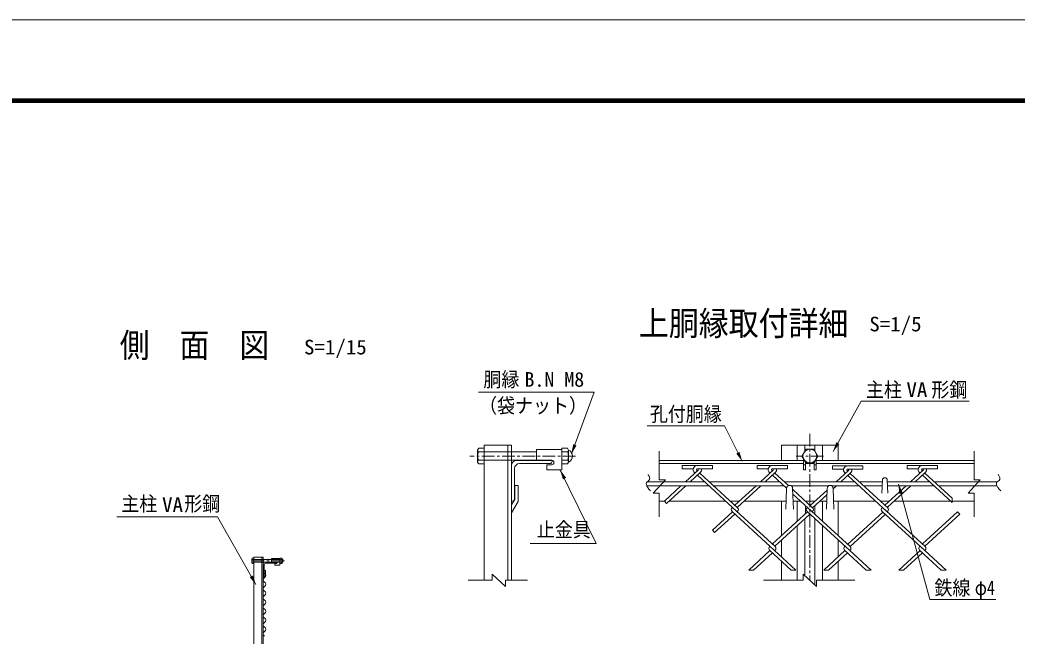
# Model space of a CAD drawing. Units: millimetres, scale not verified, with parts at other scales. Extents: x -4455 to 4455, y -3150 to 3150.
# Drawn here: x -336 to 2615, y 1326 to 3150 of the extents above; entities that cross this region are included whole.
import ezdxf
from ezdxf.enums import TextEntityAlignment as Align

# ---------------------------------------------------------------- set-up
doc = ezdxf.new("R2010")
doc.units = ezdxf.units.MM
doc.header["$LTSCALE"] = 30
doc.linetypes.add('DASHED', pattern=[7.5, 6, -1.5])
doc.linetypes.add('USER1', pattern=[2, 1.25, -0.25, 0.25, -0.25])
for name, color, linetype, lineweight in [('0-2_6文字', 7, 'Continuous', 9), ('0-5_1部材', 7, 'Continuous', 18), ('0-8_8部品', 7, 'Continuous', 9), ('0-A_2網', 4, 'Continuous', 18), ('0-B_AMI', 3, 'Continuous', 18), ('0-C_7詳細', 7, 'Continuous', 18), ('0-D_D-TTL', 7, 'Continuous', 9)]:
    doc.layers.add(name, color=color, linetype=linetype, lineweight=lineweight)
doc.styles.add('ＭＳ ゴシック', font='')
doc.styles.get('ＭＳ ゴシック').set_extended_font_data('MS Gothic')

# ---------------------------------------------------------------- blocks, each defined once
blk = doc.blocks.new('NAMI')
at = {"layer": '0-B_AMI'}
for centre, start, end in [((-106.7, -200), 298.07249, 61.92751), ((106.7, -600), 118.07249, 241.92751)]:
    blk.add_arc(centre, 226.7, start, end, dxfattribs=at)

msp = doc.modelspace()

# ---------------------------------------------------------------- linework, layer by layer
at = {"layer": '0-2_6文字'}
msp.add_lwpolyline([(-49.27, 1679.1), (248.41, 1679.1), (361.93, 1478.55)], dxfattribs=at)
msp.add_solid([(362.92, 1476.81), (343.61, 1500.35), (352.67, 1505.49)], dxfattribs=at)
at = {"layer": '0-5_1部材', "lineweight": 9}
for p, q in [((356.08, 1559.92), (356.08, 139.92)), ((356.08, 1559.92), (383.08, 1559.92)), ((379.58, 1559.92), (379.58, 139.92)), ((383.08, 1559.92), (383.08, 139.92)), ((383.08, 1504.92), (383.08, 1539.92)), ((386.08, 1506.92), (386.08, 1536.92)), ((388.08, 1544.92), (423.08, 1544.92)), ((391.08, 1541.92), (421.08, 1541.92)), ((423.08, 1544.92), (423.08, 1543.92)), ((383.08, 1501.48), (386.36, 1506.89)), ((383.08, 1493.77), (390.36, 1505.78)), ((390.36, 1519.89), (386.36, 1519.89)), ((386.36, 1519.89), (386.36, 1506.89)), ((390.36, 1519.89), (390.36, 1505.78)), ((383.08, 1504.92), (384.08, 1504.92))]:
    msp.add_line(p, q, dxfattribs=at)
at = {"layer": '0-5_1部材', "color": 3, "linetype": 'DASHED'}
msp.add_line((407.89, 1553.69), (432.89, 1553.69), dxfattribs=at)
at = {"layer": '0-5_1部材', "lineweight": 9}
for centre, radius, start, end in [((388.08, 1539.92), 5, 90, 180), ((391.08, 1536.92), 5, 90, 180), ((421.08, 1543.92), 2, 270, 0), ((384.08, 1506.92), 2, 270, 0)]:
    msp.add_arc(centre, radius, start, end, dxfattribs=at)
at = {"layer": '0-8_8部品', "color": 1, "linetype": 'USER1', "lineweight": 18}
msp.add_line((446.31, 1549.37), (346.14, 1549.37), dxfattribs=at)
at = {"layer": '0-8_8部品'}
for p, q in [((349.68, 1555.29), (350.79, 1557.21)), ((349.68, 1543.45), (349.68, 1555.29)), ((350.37, 1553.37), (356.08, 1553.37)), ((350.37, 1545.37), (356.08, 1545.37)), ((350.79, 1557.21), (356.08, 1557.21)), ((356.08, 1541.53), (356.08, 1557.21)), ((383.08, 1553.37), (432.89, 1553.37)), ((383.08, 1545.37), (432.89, 1545.37)), ((407.89, 1555.69), (407.89, 1545.19)), ((407.89, 1545.19), (422.64, 1545.19)), ((417.89, 1540.69), (422.64, 1540.69)), ((417.89, 1540.69), (417.89, 1535.69)), ((417.89, 1535.69), (432.89, 1535.69)), ((438.19, 1557.21), (432.89, 1557.21)), ((432.89, 1541.53), (432.89, 1557.21)), ((438.61, 1553.37), (432.89, 1553.37)), ((438.61, 1545.37), (432.89, 1545.37)), ((438.19, 1541.53), (432.89, 1541.53)), ((439.29, 1555.29), (438.19, 1557.21)), ((439.29, 1543.45), (438.19, 1541.53)), ((439.29, 1543.45), (439.29, 1555.29))]:
    msp.add_line(p, q, dxfattribs=at)
at = {"layer": '0-8_8部品', "color": 3, "lineweight": 18}
for p, q in [((356.08, 1553.37), (383.08, 1553.37)), ((356.08, 1545.37), (383.08, 1545.37))]:
    msp.add_line(p, q, dxfattribs=at)
at = {"layer": '0-8_8部品'}
for points in [[(349.68, 1543.45), (350.79, 1541.53), (356.08, 1541.53)], [(407.89, 1555.69), (432.89, 1555.69), (432.89, 1535.69)]]:
    msp.add_lwpolyline(points, dxfattribs=at)
for centre, radius, start, end in [((352.71, 1555.29), 3.03, 180, 219.3382), ((361.68, 1549.37), 12, 160.52878, 199.47122), ((352.71, 1543.45), 3.03, 140.6618, 180), ((422.64, 1542.94), 2.25, 270, 90), ((436.26, 1555.29), 3.03, 320.6618, 0), ((427.29, 1549.37), 12, 340.52878, 19.47122), ((436.26, 1543.45), 3.03, 0, 39.3382), ((436.14, 1549.37), 6.71, 298.05542, 61.94458)]:
    msp.add_arc(centre, radius, start, end, dxfattribs=at)
at = {"layer": '0-C_7詳細', "color": 1, "linetype": 'USER1'}
for p, q in [((2001.52, 1925.41), (2001.52, 1491.47)), ((1308.11, 1859.26), (994.82, 1859.26)), ((2041.82, 1859.26), (1961.17, 1859.26))]:
    msp.add_line(p, q, dxfattribs=at)
at = {"layer": '0-C_7詳細', "lineweight": 9}
for p, q in [((1037.42, 1890.9), (1037.42, 1491.47)), ((1037.42, 1890.9), (1118.42, 1890.9)), ((1107.92, 1890.9), (1107.92, 1491.47)), ((1118.42, 1890.9), (1118.42, 1491.47)), ((2085.52, 1890.9), (1917.52, 1890.9)), ((1917.52, 1890.9), (1917.52, 1845.9)), ((1964.02, 1890.9), (1964.02, 1845.9)), ((1986.52, 1890.9), (1986.52, 1874.01)), ((2016.52, 1890.9), (2016.52, 1874.01)), ((2039.02, 1890.9), (2039.02, 1845.9)), ((2085.52, 1890.9), (2085.52, 1845.9)), ((1018.22, 1877.02), (1021.55, 1882.78)), ((1018.22, 1841.5), (1018.22, 1877.02)), ((1020.28, 1871.26), (1037.42, 1871.26)), ((1021.55, 1882.78), (1037.42, 1882.78)), ((1037.42, 1835.74), (1037.42, 1882.78)), ((1118.42, 1871.26), (1192.85, 1871.26)), ((1192.85, 1878.22), (1267.85, 1878.22)), ((1192.85, 1878.22), (1192.85, 1846.72)), ((1267.85, 1835.74), (1267.85, 1882.78)), ((1267.85, 1878.22), (1267.85, 1818.22)), ((1284.99, 1871.26), (1267.85, 1871.26)), ((1287.05, 1841.5), (1287.05, 1877.02)), ((1018.22, 1841.5), (1021.55, 1835.74)), ((1020.28, 1847.26), (1037.42, 1847.26)), ((1021.55, 1835.74), (1037.42, 1835.74)), ((1118.42, 1847.26), (1192.85, 1847.26)), ((1118.42, 1725.9), (1118.42, 1830.9)), ((1133.42, 1845.9), (1238.42, 1845.9)), ((1142.42, 1836.9), (1232.42, 1836.9)), ((1192.85, 1846.72), (1237.1, 1846.72)), ((1222.85, 1833.22), (1237.1, 1833.22)), ((1222.85, 1833.22), (1222.85, 1818.22)), ((1238.42, 1845.9), (1238.42, 1842.9)), ((1284.99, 1847.26), (1267.85, 1847.26)), ((1283.73, 1835.74), (1267.85, 1835.74)), ((1287.05, 1841.5), (1283.73, 1835.74)), ((1555.8, 1845.9), (1982.77, 1845.9)), ((1555.8, 1836.9), (1982.77, 1836.9)), ((1982.77, 1845.9), (1866.52, 1845.9)), ((1982.77, 1845.9), (1892.02, 1845.9)), ((1982.77, 1850.99), (1982.77, 1818.22)), ((1985.24, 1846.72), (1982.77, 1846.72)), ((1988.77, 1833.22), (1982.77, 1833.22)), ((1988.77, 1836.9), (2014.27, 1836.9)), ((2014.27, 1840.6), (2014.27, 1818.22)), ((2014.27, 1833.22), (2020.27, 1833.22)), ((2017.8, 1846.72), (2020.27, 1846.72)), ((2020.27, 1850.99), (2020.27, 1818.22)), ((2020.27, 1845.9), (2487.6, 1845.9)), ((2111.02, 1845.9), (2020.27, 1845.9)), ((2136.52, 1845.9), (2020.27, 1845.9)), ((2020.27, 1836.9), (2487.6, 1836.9)), ((1127.42, 1731.9), (1127.42, 1821.9)), ((1222.85, 1818.22), (1267.85, 1818.22)), ((2014.27, 1818.22), (2020.27, 1818.22)), ((1138.5, 1771.56), (1138.5, 1724.74)), ((1518.92, 1770.9), (1702.71, 1770.9)), ((1519.45, 1782.9), (1689.62, 1782.9)), ((1703.83, 1782.9), (1911.65, 1782.9)), ((1716.92, 1770.9), (1924.74, 1770.9)), ((1925.86, 1782.9), (2133.67, 1782.9)), ((1946.26, 1770.9), (2056.77, 1770.9)), ((2066.26, 1770.9), (2146.77, 1770.9)), ((2147.88, 1782.9), (2215.87, 1782.9)), ((2160.98, 1770.9), (2215.43, 1770.9)), ((2214.65, 1749.61), (2216.05, 1787.79)), ((2231.84, 1749.61), (2230.45, 1787.79)), ((2230.63, 1782.9), (2355.7, 1782.9)), ((2231.06, 1770.9), (2368.8, 1770.9)), ((2369.91, 1782.9), (2555.8, 1782.9)), ((2383.01, 1770.9), (2555.27, 1770.9)), ((1930.27, 1701.76), (1932.52, 1763.26)), ((1952.77, 1701.76), (1950.52, 1763.26)), ((2050.27, 1701.76), (2052.52, 1763.26)), ((2072.77, 1701.76), (2070.52, 1763.26)), ((1118.42, 1714.33), (1128, 1730.56)), ((1118.42, 1725.9), (1121.42, 1725.9)), ((1118.42, 1690.72), (1138.5, 1724.74)), ((1555.8, 1725.9), (1570.92, 1725.9)), ((1585.13, 1725.9), (1751.82, 1725.9)), ((1766.03, 1725.9), (1792.95, 1725.9)), ((1807.16, 1725.9), (1931.15, 1725.9)), ((1917.52, 1725.9), (1917.52, 1623.58)), ((1951.89, 1725.9), (1973.85, 1725.9)), ((1964.02, 1725.9), (1964.02, 1666.19)), ((1988.06, 1725.9), (2017.12, 1725.9)), ((1988.66, 1712.33), (1988.66, 1688.77)), ((2016.52, 1712.33), (2016.52, 1686.81)), ((2031.33, 1725.9), (2051.15, 1725.9)), ((2039.02, 1725.9), (2039.02, 1666.19)), ((2071.89, 1725.9), (2195.88, 1725.9)), ((2085.52, 1725.9), (2085.52, 1623.58)), ((2210.09, 1725.9), (2237.01, 1725.9)), ((2251.22, 1725.9), (2417.91, 1725.9)), ((2423.01, 1725.9), (2487.6, 1725.9)), ((1964.02, 1653.17), (1964.02, 1491.47)), ((1986.52, 1673.78), (1986.52, 1505.4)), ((2016.52, 1673.78), (2016.52, 1477.54)), ((2039.02, 1653.17), (2039.02, 1491.47)), ((1917.52, 1610.56), (1917.52, 1561.05)), ((2085.52, 1610.56), (2085.52, 1561.05)), ((1917.52, 1548.03), (1917.52, 1491.47)), ((2085.52, 1548.03), (2085.52, 1491.47))]:
    msp.add_line(p, q, dxfattribs=at)
at = {"layer": '0-C_7詳細', "color": 3, "linetype": 'DASHED'}
for p, q in [((1037.42, 1871.26), (1118.42, 1871.26)), ((1037.42, 1847.26), (1118.42, 1847.26))]:
    msp.add_line(p, q, dxfattribs=at)
at = {"layer": '0-C_7詳細', "color": 4}
for p, q in [((1555.8, 1788.34), (1555.8, 1873.92)), ((2487.6, 1788.34), (2487.6, 1873.92)), ((1573.8, 1788.34), (1537.8, 1749.57)), ((1555.8, 1788.34), (1573.8, 1788.34)), ((2505.6, 1788.34), (2469.6, 1749.57)), ((2487.6, 1788.34), (2505.6, 1788.34)), ((1555.8, 1749.57), (1537.8, 1749.57)), ((1555.8, 1749.57), (1555.8, 1679.38)), ((2487.6, 1749.57), (2469.6, 1749.57)), ((2487.6, 1749.57), (2487.6, 1679.38)), ((1100.19, 1473.47), (1061.41, 1509.47)), ((1061.41, 1491.47), (1061.41, 1509.47)), ((2020.9, 1473.47), (1982.13, 1509.47)), ((1982.13, 1491.47), (1982.13, 1509.47)), ((1061.41, 1491.47), (989.85, 1491.47)), ((1100.19, 1491.47), (1165.46, 1491.47)), ((1100.19, 1491.47), (1100.19, 1473.47)), ((1982.13, 1491.47), (1864.33, 1491.47)), ((2020.9, 1491.47), (2134.85, 1491.47)), ((2020.9, 1491.47), (2020.9, 1473.47))]:
    msp.add_line(p, q, dxfattribs=at)
at = {"layer": '0-C_7詳細', "color": 3}
for p, q in [((1668.91, 1830.95), (1623.48, 1830.95)), ((1623.48, 1830.95), (1623.48, 1821.35)), ((1668.04, 1830.95), (1713.48, 1830.95)), ((1713.48, 1830.95), (1713.48, 1821.35)), ((1890.94, 1830.95), (1845.5, 1830.95)), ((1845.5, 1830.95), (1845.5, 1821.35)), ((1890.07, 1830.95), (1935.5, 1830.95)), ((1935.5, 1830.95), (1935.5, 1821.35)), ((2114.04, 1829.97), (2068.6, 1829.97)), ((2068.6, 1829.97), (2068.6, 1820.37)), ((2113.17, 1829.97), (2158.6, 1829.97)), ((2158.6, 1829.97), (2158.6, 1820.37)), ((2289.56, 1830.95), (2289.56, 1821.35)), ((2335, 1830.95), (2289.56, 1830.95)), ((2334.13, 1830.95), (2379.56, 1830.95)), ((2379.56, 1830.95), (2379.56, 1821.35)), ((1656.28, 1821.35), (1623.48, 1821.35)), ((1670.53, 1817.18), (1633.13, 1782.9)), ((1677.02, 1810.1), (1647.34, 1782.9)), ((1661.37, 1808.79), (1659.93, 1810.1)), ((1668.48, 1815.3), (1666.42, 1817.18)), ((1668.04, 1821.35), (1713.48, 1821.35)), ((1668.91, 1821.35), (1668.04, 1821.35)), ((1668.48, 1815.3), (1670.53, 1817.18)), ((1878.31, 1821.35), (1845.5, 1821.35)), ((1892.56, 1817.18), (1855.15, 1782.9)), ((1899.05, 1810.1), (1869.36, 1782.9)), ((1883.4, 1808.79), (1881.96, 1810.1)), ((1890.5, 1815.3), (1888.45, 1817.18)), ((1890.94, 1821.35), (1890.07, 1821.35)), ((1890.07, 1821.35), (1935.5, 1821.35)), ((1932.53, 1763.76), (1890.5, 1802.28)), ((1938.18, 1771.61), (1897.61, 1808.79)), ((2101.41, 1820.37), (2068.6, 1820.37)), ((2115.66, 1816.2), (2079.32, 1782.9)), ((2122.15, 1809.12), (2093.53, 1782.9)), ((2106.5, 1807.81), (2105.06, 1809.12)), ((2113.6, 1814.32), (2111.55, 1816.2)), ((2113.17, 1820.37), (2158.6, 1820.37)), ((2114.04, 1820.37), (2113.17, 1820.37)), ((2231.72, 1693.06), (2113.6, 1801.29)), ((2232.79, 1705.1), (2120.71, 1807.81)), ((2322.37, 1821.35), (2289.56, 1821.35)), ((2336.62, 1817.18), (2299.21, 1782.9)), ((2343.1, 1810.1), (2313.42, 1782.9)), ((2327.46, 1808.79), (2326.02, 1810.1)), ((2334.56, 1815.3), (2332.5, 1817.18)), ((2334.13, 1821.35), (2379.56, 1821.35)), ((2335, 1821.35), (2334.13, 1821.35)), ((2423.01, 1721.23), (2334.56, 1802.28)), ((2423.01, 1734.25), (2341.67, 1808.79)), ((1620.03, 1770.9), (1570.92, 1725.9)), ((1634.24, 1770.9), (1577.03, 1718.48)), ((1842.06, 1770.9), (1779.49, 1713.57)), ((1856.27, 1770.9), (1786.6, 1707.06)), ((2080.44, 1770.9), (2070.57, 1761.86)), ((2286.11, 1770.9), (2223.55, 1713.57)), ((2300.32, 1770.9), (2230.65, 1707.06)), ((2009.69, 1706.08), (1950.63, 1760.2)), ((2052.33, 1758.17), (2002.59, 1712.59)), ((2051.84, 1744.7), (2009.69, 1706.08)), ((1577.03, 1718.48), (1570.92, 1725.9)), ((1787.67, 1706.08), (1779.49, 1713.57)), ((2423.01, 1734.25), (2423.01, 1721.23)), ((1772.39, 1694.04), (1713.44, 1640.03)), ((1779.49, 1687.53), (1719.55, 1632.6)), ((1772.39, 1707.06), (1771.32, 1706.08)), ((1772.39, 1707.06), (1771.32, 1706.08)), ((1883.4, 1592.31), (1771.32, 1695.02)), ((1898.68, 1591.33), (1772.39, 1707.06)), ((1994.41, 1694.04), (1890.5, 1598.82)), ((2001.52, 1687.53), (1897.61, 1592.31)), ((1994.41, 1707.06), (1993.34, 1706.08)), ((1994.41, 1707.06), (1993.34, 1706.08)), ((2119.64, 1579.29), (1993.34, 1695.02)), ((2120.71, 1591.33), (1994.41, 1707.06)), ((2217.51, 1693.06), (2113.6, 1597.84)), ((2224.62, 1686.55), (2120.71, 1591.33)), ((2216.44, 1707.06), (2215.37, 1706.08)), ((2216.44, 1707.06), (2215.37, 1706.08)), ((2341.67, 1579.29), (2215.37, 1695.02)), ((2223.55, 1687.53), (2215.37, 1695.02)), ((2342.74, 1591.33), (2216.44, 1707.06)), ((2231.72, 1695.02), (2230.65, 1694.04)), ((2231.72, 1695.02), (2230.65, 1694.04)), ((2438.47, 1694.04), (2334.56, 1598.82)), ((2445.57, 1687.53), (2341.67, 1592.31)), ((2438.47, 1694.04), (2445.57, 1687.53)), ((1719.55, 1632.6), (1713.44, 1640.03)), ((1898.68, 1591.33), (1890.5, 1598.82)), ((1883.4, 1579.29), (1820.6, 1521.75)), ((1890.5, 1572.78), (1834.81, 1521.75)), ((1883.4, 1592.31), (1882.33, 1591.33)), ((1883.4, 1592.31), (1882.33, 1591.33)), ((1946.2, 1521.75), (1882.33, 1580.27)), ((1960.41, 1521.75), (1883.4, 1592.31)), ((1898.68, 1580.27), (1897.61, 1579.29)), ((2105.43, 1579.29), (2042.63, 1521.75)), ((2112.53, 1572.78), (2056.84, 1521.75)), ((2105.43, 1592.31), (2104.36, 1591.33)), ((2105.43, 1592.31), (2104.36, 1591.33)), ((2168.23, 1521.75), (2104.36, 1580.27)), ((2112.53, 1572.78), (2104.36, 1580.27)), ((2120.71, 1580.27), (2119.64, 1579.29)), ((2120.71, 1580.27), (2119.64, 1579.29)), ((2182.44, 1521.75), (2119.64, 1579.29)), ((2327.46, 1579.29), (2264.66, 1521.75)), ((2334.56, 1572.78), (2278.87, 1521.75)), ((2327.46, 1592.31), (2326.39, 1591.33)), ((2327.46, 1592.31), (2326.39, 1591.33)), ((2390.25, 1521.75), (2326.39, 1580.27)), ((2334.56, 1572.78), (2326.39, 1580.27)), ((2342.74, 1580.27), (2341.67, 1579.29)), ((2342.74, 1580.27), (2341.67, 1579.29)), ((2404.46, 1521.75), (2341.67, 1579.29)), ((1834.81, 1521.75), (1820.6, 1521.75)), ((1960.41, 1521.75), (1946.2, 1521.75)), ((2056.84, 1521.75), (2042.63, 1521.75)), ((2182.44, 1521.75), (2168.23, 1521.75)), ((2278.87, 1521.75), (2264.66, 1521.75)), ((2404.46, 1521.75), (2390.25, 1521.75))]:
    msp.add_line(p, q, dxfattribs=at)
at = {"layer": '0-C_7詳細', "lineweight": 9}
for points in [[(1020.27, 2048.53), (1363.51, 2048.53), (1296.19, 1866.07)], [(2472.82, 2021.17), (2153.68, 2021.17), (2070.56, 1872.8)], [(1287.05, 1877.02), (1283.73, 1882.78), (1267.85, 1882.78)], [(1988.77, 1840.6), (1988.77, 1818.22), (1982.77, 1818.22)], [(1173.21, 1600.76), (1368.77, 1600.76), (1262.91, 1817.69)], [(1138.5, 1771.56), (1128, 1771.56), (1128, 1730.56)], [(2551.83, 1434.73), (2356.28, 1434.73), (2263.96, 1775.55)]]:
    msp.add_lwpolyline(points, dxfattribs=at)
at = {"layer": '0-C_7詳細', "color": 1}
msp.add_lwpolyline([(1519.87, 1948.27), (1748.45, 1948.27), (1801.14, 1843.87)], dxfattribs=at)
at = {"layer": '0-C_7詳細', "color": 3}
msp.add_lwpolyline([(1978, 1859.26), (1989.76, 1879.63), (2013.28, 1879.63), (2025.04, 1859.26), (2013.28, 1838.89), (1989.76, 1838.89)], close=True, dxfattribs=at)
at = {"layer": '0-C_7詳細', "color": 4}
for points in [[(1522.65, 1804.17), (1522.96, 1803.79), (1525.63, 1799.59), (1527.19, 1795.83), (1527.66, 1792.51), (1527.04, 1789.64), (1525.32, 1787.21), (1522.5, 1785.22), (1519.67, 1783.21), (1517.92, 1780.73), (1517.24, 1777.77), (1517.63, 1774.34), (1519.1, 1770.43), (1521.64, 1766.05), (1525.25, 1761.19), (1529.94, 1755.86)], [(2559, 1804.17), (2559.31, 1803.79), (2561.98, 1799.59), (2563.54, 1795.83), (2564.01, 1792.51), (2563.39, 1789.64), (2561.67, 1787.21), (2558.85, 1785.22), (2556.02, 1783.21), (2554.27, 1780.73), (2553.59, 1777.77), (2553.98, 1774.34), (2555.45, 1770.43), (2557.99, 1766.05), (2561.6, 1761.19), (2566.29, 1755.86)]]:
    msp.add_lwpolyline(points, dxfattribs=at)
at = {"layer": '0-C_7詳細', "color": 3}
for points in [[(1787.67, 1695.02), (1786.6, 1694.04), (1668.48, 1802.28)], [(1787.67, 1706.08), (1675.58, 1808.79), (1677.02, 1810.1)], [(2009.69, 1695.02), (2008.62, 1694.04), (1951.12, 1746.73)]]:
    msp.add_lwpolyline(points, dxfattribs=at)
msp.add_circle((2001.52, 1859.26), 20.4, dxfattribs=at)
at = {"layer": '0-C_7詳細', "lineweight": 9}
for centre, radius, start, end in [((1027.31, 1877.02), 9.09, 180, 219.3382), ((1054.22, 1859.26), 36, 160.52878, 199.47122), ((1251.05, 1859.26), 36, 340.52878, 19.47122), ((1277.97, 1877.02), 9.09, 320.6618, 0), ((1279.91, 1859.26), 19.14, 291.90813, 68.09187), ((1027.31, 1841.5), 9.09, 140.6618, 180), ((1133.42, 1830.9), 15, 90, 180), ((1142.42, 1821.9), 15, 90, 180), ((1232.42, 1842.9), 6, 270, 0), ((1237.1, 1839.97), 6.75, 270, 90), ((1277.97, 1841.5), 9.09, 0, 39.3382), ((1941.52, 1763.26), 9, 0, 180), ((2061.52, 1763.26), 9, 0, 180), ((2223.25, 1787.79), 7.2, 0, 180), ((1121.42, 1731.9), 6, 270, 0)]:
    msp.add_arc(centre, radius, start, end, dxfattribs=at)
at = {"layer": '0-C_7詳細', "color": 3}
for centre, radius, start, end in [((1668.04, 1818.95), 12, 90, 227.5), ((1890.07, 1818.95), 12, 90, 227.5), ((2113.17, 1817.97), 12, 90, 227.5), ((2334.13, 1818.95), 12, 90, 227.5), ((1668.04, 1818.95), 2.4, 90, 227.5), ((1668.91, 1818.95), 2.4, 312.5, 90), ((1668.91, 1818.95), 12, 312.5, 11.53696), ((1890.07, 1818.95), 2.4, 90, 227.5), ((1890.94, 1818.95), 2.4, 312.5, 90), ((1890.94, 1818.95), 12, 312.5, 11.53696), ((2113.17, 1817.97), 2.4, 90, 227.5), ((2114.04, 1817.97), 2.4, 312.5, 90), ((2114.04, 1817.97), 12, 312.5, 11.53696), ((2334.13, 1818.95), 2.4, 90, 227.5), ((2335, 1818.95), 2.4, 312.5, 90), ((2335, 1818.95), 12, 312.5, 11.53696), ((1776.38, 1700.55), 7.5, 132.5, 227.5), ((1782.6, 1700.55), 7.5, 312.5, 47.5), ((1998.41, 1700.55), 7.5, 132.5, 227.5), ((2004.63, 1700.55), 7.5, 312.5, 47.5), ((2220.44, 1700.55), 7.5, 132.5, 227.5), ((2226.66, 1700.55), 7.5, 312.5, 47.5), ((1887.4, 1585.8), 7.5, 132.5, 227.5), ((1893.61, 1585.8), 7.5, 312.5, 47.5), ((2109.42, 1585.8), 7.5, 132.5, 227.5), ((2115.64, 1585.8), 7.5, 312.5, 47.5), ((2331.45, 1585.8), 7.5, 132.5, 227.5), ((2337.67, 1585.8), 7.5, 312.5, 47.5)]:
    msp.add_arc(centre, radius, start, end, dxfattribs=at)
at = {"layer": '0-C_7詳細'}
for points in [[(1295.5, 1864.19), (1300.99, 1894.14), (1310.77, 1890.53)], [(2069.59, 1871.06), (2079.7, 1899.77), (2088.79, 1894.68)], [(1262.04, 1819.49), (1279.87, 1794.82), (1270.51, 1790.25)], [(2263.44, 1777.48), (2276.31, 1749.88), (2266.25, 1747.16)]]:
    msp.add_solid(points, dxfattribs=at)
at = {"layer": '0-C_7詳細', "color": 1}
msp.add_solid([(1802.04, 1842.08), (1783.88, 1866.52), (1793.18, 1871.21)], dxfattribs=at)
at = {"layer": '0-D_D-TTL', "color": 2, "lineweight": 18}
msp.add_lwpolyline([(-4455.04, 3150.21), (4454.66, 3150.21), (4454.66, -3150.21), (-4455.04, -3150.21)], close=True, dxfattribs=at)
at = {"layer": '0-D_D-TTL'}
for points in [[(-4168.65, 2916.87), (4168.28, 2916.87), (4168.28, -2916.87), (-4168.65, -2916.87)], [(-4166, 2914.21), (4165.63, 2914.21), (4165.63, -2914.21), (-4166, -2914.21)], [(-4163.35, 2911.56), (4162.97, 2911.56), (4162.97, -2911.56), (-4163.35, -2911.56)], [(-4160.7, 2908.91), (4160.32, 2908.91), (4160.32, -2908.91), (-4160.7, -2908.91)], [(-4158.05, 2906.26), (4157.67, 2906.26), (4157.67, -2906.26), (-4158.05, -2906.26)]]:
    msp.add_lwpolyline(points, close=True, dxfattribs=at)

# ---------------------------------------------------------------- block references
at = {"layer": '0-A_2網', "xscale": 0.03333333, "yscale": 0.03333333}
for p in [(387.41, 1512.93), (387.41, 1486.26), (387.41, 1459.6), (387.41, 1432.93), (387.41, 1406.26), (387.41, 1379.6), (387.41, 1352.93)]:
    msp.add_blockref('NAMI', p, dxfattribs=at)

# ---------------------------------------------------------------- texts
at = {"layer": '0-2_6文字', "style": 'ＭＳ ゴシック', "width": 0.9}
msp.add_text('側\u3000面\u3000図', height=72.14, dxfattribs=at).set_placement((-41.28, 2129.53), align=Align.BOTTOM_LEFT)
at = {"layer": '0-2_6文字', "color": 3, "style": 'ＭＳ ゴシック', "width": 1.05}
msp.add_text('S=1/15', height=43.33, dxfattribs=at).set_placement((504.31, 2147.03), align=Align.BOTTOM_LEFT)
at = {"layer": '0-5_1部材', "color": 3, "style": 'ＭＳ ゴシック'}
for s, width, p in [('主柱', 0.9, (-36.56, 1683.46)), ('形鋼', 0.9, (149.91, 1683.46)), ('VA', 1.05, (84.22, 1680.42))]:
    msp.add_text(s, height=43.33, dxfattribs=dict(at, width=width)).set_placement(p, align=Align.BOTTOM_LEFT)
at = {"layer": '0-C_7詳細', "style": 'ＭＳ ゴシック', "width": 0.9}
msp.add_text('上胴縁取付詳細', height=72.14, dxfattribs=at).set_placement((1495.46, 2194.3), align=Align.BOTTOM_LEFT)
at = {"layer": '0-C_7詳細', "color": 3, "style": 'ＭＳ ゴシック'}
for s, width, p in [('S=1/5', 1.05, (2177.39, 2215.25)), ('胴縁', 0.9, (1035.3, 2051.33)), ('主柱', 0.9, (2167.47, 2020.9)), ('VA', 1.05, (2287.36, 2020.9)), ('形鋼', 0.9, (2361.18, 2020.9)), ('（袋ナット）', 0.9, (1022.58, 1973.79)), ('孔付胴縁', 0.9, (1528.05, 1948.83)), ('止金具', 0.9, (1193.52, 1606.83)), ('鉄線', 0.9, (2370.24, 1434.53)), ('φ4', 0.8, (2489.63, 1434.53))]:
    msp.add_text(s, height=43.33, dxfattribs=dict(at, width=width)).set_placement(p, align=Align.BOTTOM_LEFT)
msp.add_text('B.N M8', height=43.33, dxfattribs=at).set_placement((1156.8, 2051.33), align=Align.BOTTOM_LEFT)

doc.saveas('drawing.dxf')
